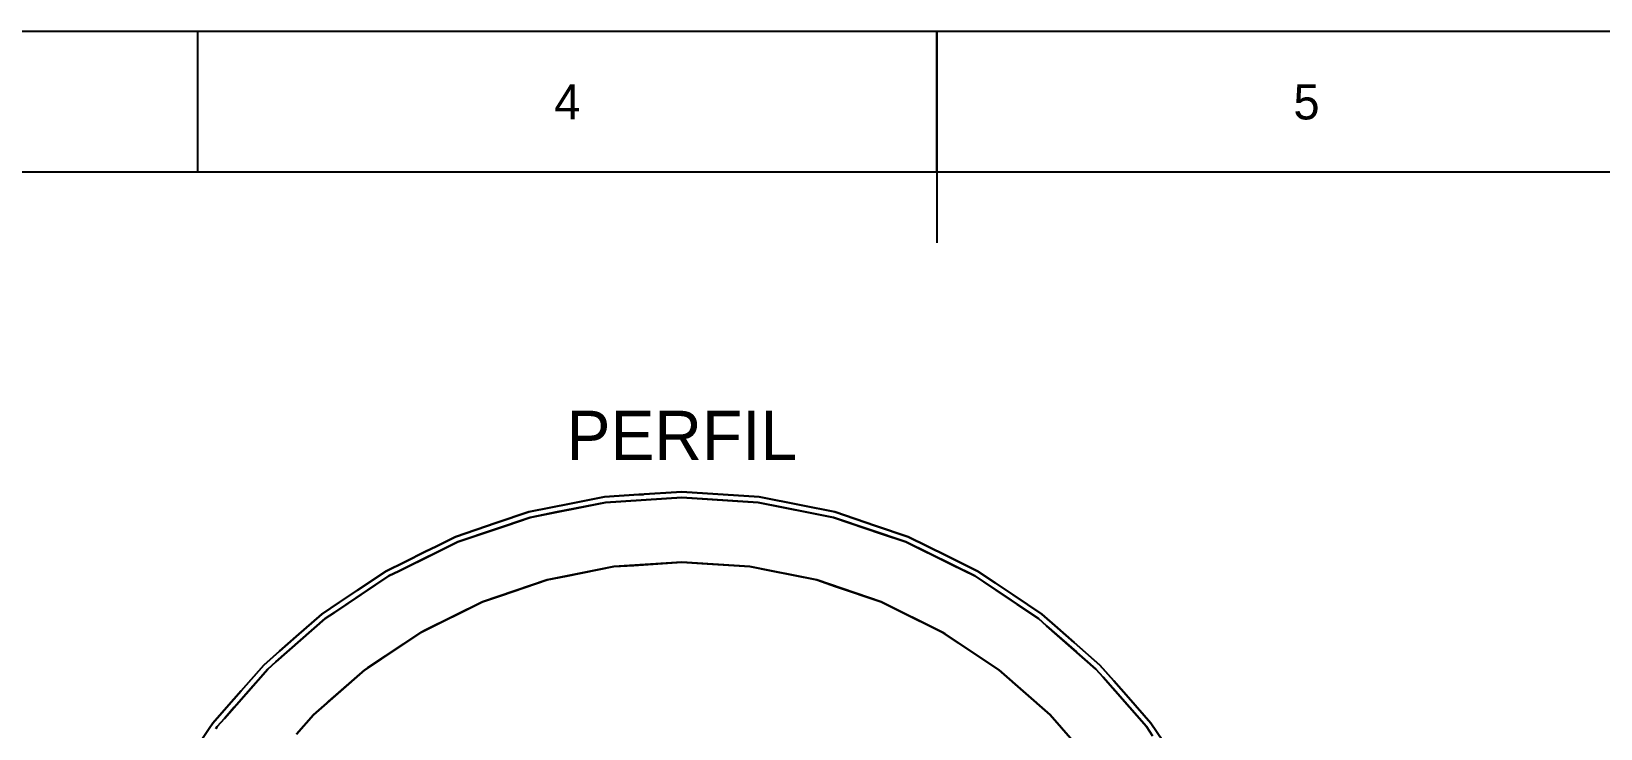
# Model space of a CAD drawing. Extents: x 0 to 420, y 0 to 297.
# Drawn here: x 145.7 to 257.1, y 247.5 to 297 of the extents above; entities that cross this region are included whole.
import ezdxf
from ezdxf.enums import TextEntityAlignment as Align

# ---------------------------------------------------------------- set-up
doc = ezdxf.new("R2010")
doc.units = 0
for name, color, linetype in [('FINA', 7, 'CONTINUOUS'), ('NORMA', 7, 'CONTINUOUS'), ('TEXTO', 7, 'CONTINUOUS'), ('VISIBLE', 7, 'CONTINUOUS')]:
    doc.layers.add(name, color=color, linetype=linetype)

msp = doc.modelspace()

# ---------------------------------------------------------------- linework, layer by layer
at = {"layer": 'FINA'}
for p, q in [((420, 297), (0, 297)), ((157.5, 287), (157.5, 297)), ((210, 287), (210, 297))]:
    msp.add_line(p, q, dxfattribs=at)
at = {"layer": 'NORMA'}
for p, q in [((210, 297), (210, 282)), ((410, 287), (20, 287))]:
    msp.add_line(p, q, dxfattribs=at)
at = {"layer": 'VISIBLE'}
for p, q in [((191.8816, 264.3155), (188.8301, 264.1155)), ((188.8301, 264.1155), (191.8816, 264.3155)), ((197.3637, 263.9561), (191.8816, 264.3155)), ((191.8816, 264.3155), (197.3637, 263.9561)), ((184.0104, 263.4809), (181.0112, 262.8843)), ((181.0112, 262.8843), (184.0104, 263.4809)), ((186.4517, 263.5596), (181.1147, 262.498)), ((181.1147, 262.498), (186.4517, 263.5596)), ((186.4517, 263.5596), (181.1147, 262.498)), ((181.1147, 262.498), (186.4517, 263.5596)), ((181.1147, 262.498), (184.652, 263.2016)), ((186.4517, 263.5596), (182.9144, 262.8559)), ((186.3995, 263.9561), (184.0104, 263.4809)), ((184.0104, 263.4809), (186.3995, 263.9561)), ((184.652, 263.2016), (186.4517, 263.5596)), ((188.8301, 264.1155), (186.3995, 263.9561)), ((186.3995, 263.9561), (188.8301, 264.1155)), ((191.8816, 263.9155), (186.4517, 263.5596)), ((186.4517, 263.5596), (191.8816, 263.9155)), ((191.8816, 263.9155), (186.4517, 263.5596)), ((186.4517, 263.5596), (191.8816, 263.9155)), ((186.4517, 263.5596), (190.0506, 263.7954)), ((188.2827, 263.6796), (186.4517, 263.5596)), ((191.8816, 263.9155), (188.2827, 263.6796)), ((188.8301, 264.1155), (189.1431, 264.0949)), ((189.1431, 264.0949), (188.8301, 264.1155)), ((190.0506, 263.7954), (191.8816, 263.9155)), ((191.8816, 263.9155), (195.4804, 263.6796)), ((197.3115, 263.5596), (191.8816, 263.9155)), ((193.7126, 263.7954), (191.8816, 263.9155)), ((191.8816, 263.9155), (197.3115, 263.5596)), ((197.3115, 263.5596), (191.8816, 263.9155)), ((191.8816, 263.9155), (197.3115, 263.5596)), ((197.3115, 263.5596), (193.7126, 263.7954)), ((195.4804, 263.6796), (197.3115, 263.5596)), ((197.3115, 263.5596), (200.8488, 262.8559)), ((202.6484, 262.498), (197.3115, 263.5596)), ((199.1111, 263.2016), (197.3115, 263.5596)), ((197.3115, 263.5596), (202.6484, 262.498)), ((202.6484, 262.498), (197.3115, 263.5596)), ((197.3115, 263.5596), (202.6484, 262.498)), ((200.3628, 263.3596), (197.3637, 263.9561)), ((197.3637, 263.9561), (200.3628, 263.3596)), ((202.6484, 262.498), (199.1111, 263.2016)), ((202.752, 262.8843), (200.3628, 263.3596)), ((200.3628, 263.3596), (202.752, 262.8843)), ((178.7045, 262.1014), (175.8089, 261.1184)), ((175.8089, 261.1184), (178.7045, 262.1014)), ((181.1147, 262.498), (175.9619, 260.7488)), ((175.9619, 260.7488), (181.1147, 262.498)), ((181.1147, 262.498), (175.9619, 260.7488)), ((175.9619, 260.7488), (181.1147, 262.498)), ((181.1147, 262.498), (177.6995, 261.3387)), ((181.0112, 262.8843), (178.7045, 262.1014)), ((178.7045, 262.1014), (181.0112, 262.8843)), ((179.3771, 261.9081), (181.1147, 262.498)), ((182.9144, 262.8559), (181.1147, 262.498)), ((200.8488, 262.8559), (202.6484, 262.498)), ((202.6484, 262.498), (206.0636, 261.3387)), ((207.8012, 260.7488), (202.6484, 262.498)), ((204.386, 261.9081), (202.6484, 262.498)), ((202.6484, 262.498), (207.8012, 260.7488)), ((207.8012, 260.7488), (202.6484, 262.498)), ((202.6484, 262.498), (207.8012, 260.7488)), ((205.6477, 261.9014), (202.752, 262.8843)), ((202.752, 262.8843), (205.6477, 261.9014)), ((175.8089, 261.1184), (174.4674, 260.4569)), ((174.4674, 260.4569), (175.8089, 261.1184)), ((175.9619, 260.7488), (179.3771, 261.9081)), ((177.6995, 261.3387), (175.9619, 260.7488)), ((207.8012, 260.7488), (204.386, 261.9081)), ((207.9543, 261.1184), (205.6477, 261.9014)), ((205.6477, 261.9014), (207.9543, 261.1184)), ((206.0636, 261.3387), (207.8012, 260.7488)), ((210.6968, 259.7659), (207.9543, 261.1184)), ((207.9543, 261.1184), (210.6968, 259.7659)), ((175.264, 260.4046), (171.7796, 258.6863)), ((171.7796, 258.6863), (175.264, 260.4046)), ((175.264, 260.4046), (171.7796, 258.6863)), ((171.7796, 258.6863), (175.264, 260.4046)), ((171.7796, 258.6863), (174.3162, 259.9373)), ((173.6241, 260.041), (172.2231, 259.3501)), ((172.2231, 259.3501), (173.6241, 260.041)), ((175.264, 260.4046), (172.7273, 259.1537)), ((174.4674, 260.4569), (173.6241, 260.041)), ((173.6241, 260.041), (174.4674, 260.4569)), ((174.3162, 259.9373), (175.264, 260.4046)), ((175.9619, 260.7488), (175.264, 260.4046)), ((175.264, 260.4046), (175.9619, 260.7488)), ((175.264, 260.4046), (175.9619, 260.7488)), ((175.9619, 260.7488), (175.264, 260.4046)), ((207.8012, 260.7488), (211.0359, 259.1537)), ((212.6816, 258.3421), (207.8012, 260.7488)), ((209.4469, 259.9373), (207.8012, 260.7488)), ((207.8012, 260.7488), (212.6816, 258.3421)), ((212.6816, 258.3421), (207.8012, 260.7488)), ((207.8012, 260.7488), (212.6816, 258.3421)), ((212.6816, 258.3421), (209.4469, 259.9373)), ((212.8816, 258.6885), (210.6968, 259.7659)), ((210.6968, 259.7659), (212.8816, 258.6885)), ((170.8816, 258.6885), (168.8562, 257.3352)), ((168.8562, 257.3352), (170.8816, 258.6885)), ((172.2231, 259.3501), (170.8816, 258.6885)), ((170.8816, 258.6885), (172.2231, 259.3501)), ((171.7796, 258.6863), (171.0816, 258.3421)), ((171.0816, 258.3421), (171.7796, 258.6863)), ((171.7796, 258.6863), (171.0816, 258.3421)), ((171.0816, 258.3421), (171.7796, 258.6863)), ((172.7273, 259.1537), (171.7796, 258.6863)), ((182.3053, 258.0547), (187.0521, 258.9989)), ((187.0521, 258.9989), (182.3053, 258.0547)), ((187.0521, 258.9989), (182.5466, 258.1027)), ((183.6977, 258.3317), (187.0521, 258.9989)), ((187.0521, 258.9989), (191.8816, 259.3155)), ((191.8816, 259.3155), (187.0521, 258.9989)), ((187.0521, 258.9989), (188.4688, 259.0918)), ((187.2977, 259.015), (187.0521, 258.9989)), ((191.8816, 259.3155), (187.2977, 259.015)), ((188.4688, 259.0918), (191.8816, 259.3155)), ((192.1271, 259.2994), (191.8816, 259.3155)), ((191.8816, 259.3155), (193.2983, 259.2226)), ((191.8816, 259.3155), (196.711, 258.9989)), ((196.711, 258.9989), (191.8816, 259.3155)), ((196.711, 258.9989), (192.1271, 259.2994)), ((193.2983, 259.2226), (196.711, 258.9989)), ((196.9524, 258.9509), (196.711, 258.9989)), ((196.711, 258.9989), (198.1035, 258.7219)), ((196.711, 258.9989), (201.4579, 258.0547)), ((201.4579, 258.0547), (196.711, 258.9989)), ((201.4579, 258.0547), (196.9524, 258.9509)), ((198.1035, 258.7219), (201.4579, 258.0547)), ((211.0359, 259.1537), (212.6816, 258.3421)), ((214.1253, 257.8575), (212.8816, 258.6885)), ((212.8816, 258.6885), (214.1253, 257.8575)), ((171.0816, 258.3421), (167.2042, 255.7513)), ((167.2042, 255.7513), (171.0816, 258.3421)), ((171.0816, 258.3421), (167.2042, 255.7513)), ((167.2042, 255.7513), (171.0816, 258.3421)), ((171.0816, 258.3421), (168.0828, 256.3384)), ((169.5559, 257.3227), (171.0816, 258.3421)), ((177.7223, 256.499), (182.3053, 258.0547)), ((182.3053, 258.0547), (177.7223, 256.499)), ((182.3053, 258.0547), (177.9553, 256.5781)), ((179.0667, 256.9554), (182.3053, 258.0547)), ((182.3053, 258.0547), (183.6977, 258.3317)), ((182.5466, 258.1027), (182.3053, 258.0547)), ((201.6909, 257.9756), (201.4579, 258.0547)), ((201.4579, 258.0547), (202.8023, 257.5984)), ((201.4579, 258.0547), (206.0409, 256.499)), ((206.0409, 256.499), (201.4579, 258.0547)), ((206.0409, 256.499), (201.6909, 257.9756)), ((202.8023, 257.5984), (206.0409, 256.499)), ((213.3287, 257.9097), (212.6816, 258.3421)), ((212.6816, 258.3421), (213.3287, 257.9097)), ((213.3287, 257.9097), (212.6816, 258.3421)), ((212.6816, 258.3421), (213.3287, 257.9097)), ((213.3287, 257.9097), (215.6803, 256.3384)), ((217.206, 255.3189), (213.3287, 257.9097)), ((214.2073, 257.3227), (213.3287, 257.9097)), ((213.3287, 257.9097), (217.206, 255.3189)), ((217.206, 255.3189), (213.3287, 257.9097)), ((213.3287, 257.9097), (217.206, 255.3189)), ((215.4241, 256.9896), (214.1253, 257.8575)), ((214.1253, 257.8575), (215.4241, 256.9896)), ((167.5573, 256.4673), (166.3136, 255.6363)), ((166.3136, 255.6363), (167.5573, 256.4673)), ((167.2042, 255.7513), (169.5559, 257.3227)), ((168.8562, 257.3352), (167.5573, 256.4673)), ((167.5573, 256.4673), (168.8562, 257.3352)), ((173.3816, 254.3584), (177.7223, 256.499)), ((177.7223, 256.499), (173.3816, 254.3584)), ((177.7223, 256.499), (173.6023, 254.4672)), ((174.6549, 254.9863), (177.7223, 256.499)), ((177.7223, 256.499), (179.0667, 256.9554)), ((177.9553, 256.5781), (177.7223, 256.499)), ((206.2616, 256.3902), (206.0409, 256.499)), ((206.0409, 256.499), (207.3142, 255.8711)), ((206.0409, 256.499), (210.3816, 254.3584)), ((210.3816, 254.3584), (206.0409, 256.499)), ((210.3816, 254.3584), (206.2616, 256.3902)), ((217.206, 255.3189), (214.2073, 257.3227)), ((217.4495, 255.6363), (215.4241, 256.9896)), ((215.4241, 256.9896), (217.4495, 255.6363)), ((166.5571, 255.3189), (163.051, 252.2442)), ((163.051, 252.2442), (166.5571, 255.3189)), ((166.5571, 255.3189), (163.051, 252.2442)), ((163.051, 252.2442), (166.5571, 255.3189)), ((166.5571, 255.3189), (163.8455, 252.941)), ((166.3136, 255.6363), (164.4822, 254.0302)), ((164.4822, 254.0302), (166.3136, 255.6363)), ((165.1775, 254.1091), (166.5571, 255.3189)), ((167.2042, 255.7513), (166.5571, 255.3189)), ((166.5571, 255.3189), (167.2042, 255.7513)), ((167.2042, 255.7513), (166.5571, 255.3189)), ((166.5571, 255.3189), (167.2042, 255.7513)), ((168.0828, 256.3384), (167.2042, 255.7513)), ((207.3142, 255.8711), (210.3816, 254.3584)), ((215.6803, 256.3384), (217.206, 255.3189)), ((217.7911, 254.8058), (217.206, 255.3189)), ((217.206, 255.3189), (217.7911, 254.8058)), ((217.7911, 254.8058), (217.206, 255.3189)), ((217.206, 255.3189), (217.7911, 254.8058)), ((218.5741, 254.6501), (217.4495, 255.6363)), ((217.4495, 255.6363), (218.5741, 254.6501)), ((169.3574, 251.6695), (173.3816, 254.3584)), ((173.3816, 254.3584), (169.3574, 251.6695)), ((173.3816, 254.3584), (169.562, 251.8062)), ((170.5379, 252.4583), (173.3816, 254.3584)), ((173.3816, 254.3584), (174.6549, 254.9863)), ((173.6023, 254.4672), (173.3816, 254.3584)), ((210.5862, 254.2217), (210.3816, 254.3584)), ((210.3816, 254.3584), (211.562, 253.5696)), ((210.3816, 254.3584), (214.4057, 251.6695)), ((214.4057, 251.6695), (210.3816, 254.3584)), ((214.4057, 251.6695), (210.5862, 254.2217)), ((217.7911, 254.8058), (219.9176, 252.941)), ((221.2972, 251.7311), (217.7911, 254.8058)), ((218.5856, 254.1091), (217.7911, 254.8058)), ((217.7911, 254.8058), (221.2972, 251.7311)), ((221.2972, 251.7311), (217.7911, 254.8058)), ((217.7911, 254.8058), (221.2972, 251.7311)), ((219.7487, 253.62), (218.5741, 254.6501)), ((218.5741, 254.6501), (219.7487, 253.62)), ((163.051, 252.2442), (165.1775, 254.1091)), ((164.4822, 254.0302), (163.3076, 253.0001)), ((163.3076, 253.0001), (164.4822, 254.0302)), ((211.562, 253.5696), (214.4057, 251.6695)), ((221.2972, 251.7311), (218.5856, 254.1091)), ((221.58, 252.0139), (219.7487, 253.62)), ((219.7487, 253.62), (221.58, 252.0139)), ((162.1831, 252.0139), (160.577, 250.1825)), ((160.577, 250.1825), (162.1831, 252.0139)), ((163.3076, 253.0001), (162.1831, 252.0139)), ((162.1831, 252.0139), (163.3076, 253.0001)), ((163.051, 252.2442), (162.4659, 251.7311)), ((162.4659, 251.7311), (163.051, 252.2442)), ((163.051, 252.2442), (162.4659, 251.7311)), ((162.4659, 251.7311), (163.051, 252.2442)), ((163.8455, 252.941), (163.051, 252.2442)), ((169.3574, 251.6695), (170.5379, 252.4583)), ((219.9176, 252.941), (221.2972, 251.7311)), ((222.5662, 250.8894), (221.58, 252.0139)), ((221.58, 252.0139), (222.5662, 250.8894)), ((162.4659, 251.7311), (159.3912, 248.2251)), ((159.3912, 248.2251), (162.4659, 251.7311)), ((162.4659, 251.7311), (159.3912, 248.2251)), ((159.3912, 248.2251), (162.4659, 251.7311)), ((162.4659, 251.7311), (160.0879, 249.0195)), ((161.2561, 250.3515), (162.4659, 251.7311)), ((165.7186, 248.4784), (169.3574, 251.6695)), ((169.3574, 251.6695), (165.7186, 248.4784)), ((169.3574, 251.6695), (165.9036, 248.6407)), ((166.786, 249.4145), (169.3574, 251.6695)), ((169.562, 251.8062), (169.3574, 251.6695)), ((214.5908, 251.5073), (214.4057, 251.6695)), ((214.4057, 251.6695), (215.4731, 250.7334)), ((214.4057, 251.6695), (218.0445, 248.4784)), ((218.0445, 248.4784), (214.4057, 251.6695)), ((218.0445, 248.4784), (214.5908, 251.5073)), ((221.8103, 251.146), (221.2972, 251.7311)), ((221.2972, 251.7311), (221.8103, 251.146)), ((221.8103, 251.146), (221.2972, 251.7311)), ((221.2972, 251.7311), (221.8103, 251.146)), ((221.8103, 251.146), (223.6752, 249.0195)), ((224.8851, 247.6399), (221.8103, 251.146)), ((222.5071, 250.3515), (221.8103, 251.146)), ((221.8103, 251.146), (224.8851, 247.6399)), ((224.8851, 247.6399), (221.8103, 251.146)), ((221.8103, 251.146), (224.8851, 247.6399)), ((223.5963, 249.7149), (222.5662, 250.8894)), ((222.5662, 250.8894), (223.5963, 249.7149)), ((159.3912, 248.2251), (161.2561, 250.3515)), ((160.577, 250.1825), (159.5469, 249.008)), ((159.5469, 249.008), (160.577, 250.1825)), ((215.4731, 250.7334), (218.0445, 248.4784)), ((224.8851, 247.6399), (222.5071, 250.3515)), ((225.2024, 247.8834), (223.5963, 249.7149)), ((223.5963, 249.7149), (225.2024, 247.8834)), ((159.5469, 249.008), (158.5607, 247.8834)), ((158.5607, 247.8834), (159.5469, 249.008)), ((160.0879, 249.0195), (159.3912, 248.2251)), ((165.7186, 248.4784), (166.786, 249.4145)), ((165.9036, 248.6407), (165.7186, 248.4784)), ((223.6752, 249.0195), (224.8851, 247.6399)), ((158.3149, 247.5155), (157.2074, 245.858)), ((157.2074, 245.858), (158.3149, 247.5155)), ((158.5607, 247.8834), (158.3149, 247.5155)), ((158.3149, 247.5155), (158.5607, 247.8834)), ((158.8781, 247.6399), (158.7748, 247.4854)), ((158.7748, 247.4854), (158.8781, 247.6399)), ((158.7748, 247.4854), (158.8781, 247.6399)), ((158.8781, 247.6399), (158.7748, 247.4854)), ((159.3912, 248.2251), (158.8781, 247.6399)), ((158.8781, 247.6399), (159.3912, 248.2251)), ((159.3912, 248.2251), (158.8781, 247.6399)), ((158.8781, 247.6399), (159.3912, 248.2251)), ((164.5177, 247.109), (165.7186, 248.4784)), ((165.7186, 248.4784), (164.5177, 247.109)), ((218.2068, 248.2934), (218.0445, 248.4784)), ((218.0445, 248.4784), (218.9806, 247.411)), ((218.0445, 248.4784), (221.2356, 244.8396)), ((221.2356, 244.8396), (218.0445, 248.4784)), ((221.2356, 244.8396), (218.2068, 248.2934)), ((225.3175, 246.9928), (224.8851, 247.6399)), ((224.8851, 247.6399), (225.3175, 246.9928)), ((225.3175, 246.9928), (224.8851, 247.6399)), ((224.8851, 247.6399), (225.3175, 246.9928)), ((226.0334, 246.6397), (225.2024, 247.8834)), ((225.2024, 247.8834), (226.0334, 246.6397))]:
    msp.add_line(p, q, dxfattribs=at)

# ---------------------------------------------------------------- texts
at = {"layer": 'TEXTO'}
for s, height, p in [('4', 2.5, (183.75, 292)), ('5', 2.5, (236.25, 292)), ('PERFIL', 3.5, (191.8816, 268.3155))]:
    msp.add_text(s, height=height, dxfattribs=at).set_placement(p, align=Align.MIDDLE_CENTER)

doc.saveas('drawing.dxf')
